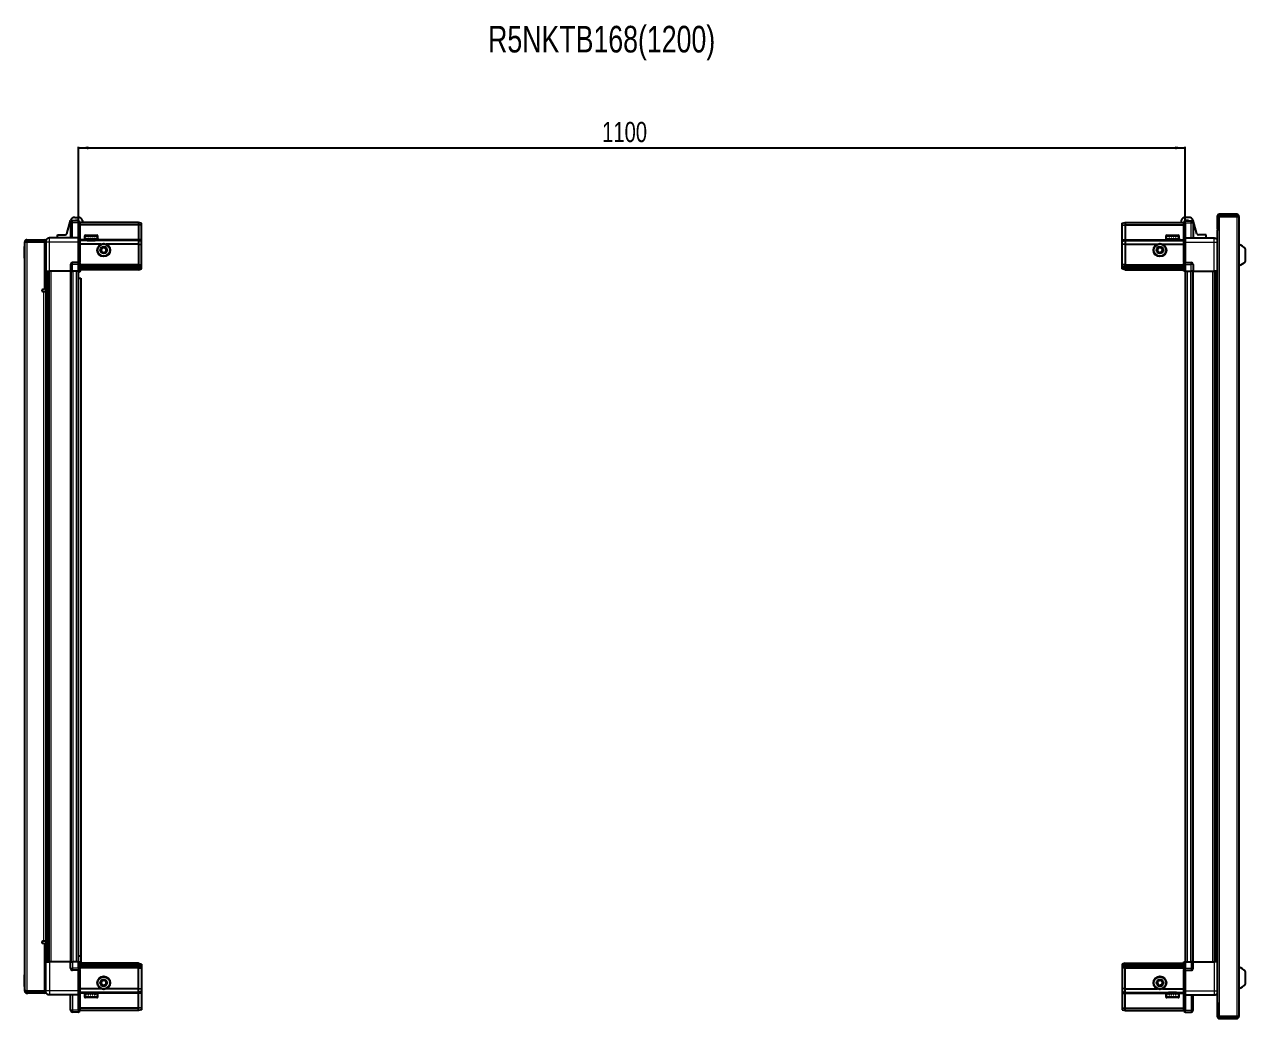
# Model space of a CAD drawing. Header units: millimetres. Extents: x 1132 to 6227, y -373 to 2035.
# Drawn here: x 3138 to 4352, y 1048 to 2035 of the extents above; entities that cross this region are included whole.
import ezdxf

# ---------------------------------------------------------------- set-up
doc = ezdxf.new("R2010")
doc.units = ezdxf.units.MM
doc.layers.add('FORMAT', color=7, linetype='Continuous')
doc.styles.add('SLDTEXTSTYLE0', font='TXT', dxfattribs={"width": 0.75})
doc.dimstyles.new('SLDDIMSTYLE0', dxfattribs={"dimtxt": 20, "dimasz": 10, "dimexe": 0, "dimexo": 0.0625, "dimgap": 5, "dimtad": 2, "dimdec": 1, "dimrnd": 1e-09, "dimzin": 12, "dimdsep": 46, "dimtxsty": 'SLDTEXTSTYLE0', "dimsah": 1, "dimcen": 0.09, "dimadec": 0, "dimazin": 3, "dimtfac": 1, "dimtofl": 0, "dimtmove": 0, "dimatfit": 3, "dimfxl": 0, "dimfrac": 2, "dimtolj": 1, "dimtzin": 12, "dimarcsym": 0})

# ---------------------------------------------------------------- blocks, each defined once
blk = doc.blocks.new('_D_5')
at = {"layer": 'FORMAT'}
for p, q in [((3192.1, 1790.1), (3192.1, 1913.6)), ((3192.1, 1912.6), (4292.1, 1912.6)), ((4292.1, 1790.1), (4292.1, 1913.6))]:
    blk.add_line(p, q, dxfattribs=at)
for points in [[(3192.1, 1912.6), (3202.1, 1911.1), (3202.1, 1914.1)], [(4292.1, 1912.6), (4282.1, 1914.1), (4282.1, 1911.1)]]:
    blk.add_solid(points, dxfattribs=at)
at = {"layer": 'FORMAT', "insert": (3712.6, 1938.4), "char_height": 20, "attachment_point": 1, "style": 'SLDTEXTSTYLE0'}
blk.add_mtext('1100', dxfattribs=at)

msp = doc.modelspace()

# ---------------------------------------------------------------- linework, layer by layer
at = {"color": 7, "linetype": 'Continuous', "lineweight": 25}
for p, q in [((4343.36, 1846.6), (4326.06, 1846.6)), ((4343.36, 1845.1), (4326.06, 1845.1)), ((4343.36, 1845.1), (4343.36, 1846.6)), ((3180.48, 1827.19), (3184.25, 1840.34)), ((3184.26, 1838.1), (3184.26, 1823.1)), ((3192.26, 1840.1), (3186.26, 1840.1)), ((3188.57, 1843.6), (3191.8, 1843.6)), ((3192.26, 1840.1), (3192.59, 1840.1)), ((3192.26, 1840.1), (3192.26, 1838.1)), ((3192.26, 1823.3), (3192.26, 1838.1)), ((3192.26, 1823.3), (3192.26, 1838.1)), ((3193.46, 1839.6), (3192.59, 1840.1)), ((3193.46, 1838.1), (3193.46, 1839.6)), ((3251.76, 1838.6), (3193.46, 1838.6)), ((3193.46, 1838.1), (3193.46, 1823.3)), ((3251.76, 1836.1), (3193.46, 1836.1)), ((3196.12, 1840.34), (3196.62, 1838.6)), ((3251.76, 1838.6), (3251.76, 1836.1)), ((3254.76, 1837.8), (3251.76, 1838.6)), ((3251.76, 1836.1), (3251.76, 1821.6)), ((3254.76, 1835.95), (3251.76, 1836.1)), ((3254.76, 1835.95), (3254.76, 1837.8)), ((3254.76, 1821.6), (3254.76, 1835.95)), ((4229.46, 1837.8), (4232.46, 1838.6)), ((4229.46, 1835.95), (4229.46, 1837.8)), ((4229.46, 1835.95), (4232.46, 1836.1)), ((4229.46, 1821.6), (4229.46, 1835.95)), ((4232.46, 1838.6), (4232.46, 1836.1)), ((4232.46, 1838.6), (4290.76, 1838.6)), ((4232.46, 1836.1), (4232.46, 1821.6)), ((4232.46, 1836.1), (4290.76, 1836.1)), ((4288.09, 1840.34), (4287.59, 1838.6)), ((4291.62, 1840.1), (4290.76, 1839.6)), ((4290.76, 1839.6), (4290.76, 1838.1)), ((4290.76, 1823.3), (4290.76, 1838.1)), ((4291.96, 1840.1), (4291.62, 1840.1)), ((4291.96, 1838.1), (4291.96, 1840.1)), ((4291.96, 1840.1), (4297.96, 1840.1)), ((4291.96, 1838.1), (4291.96, 1823.3)), ((4295.64, 1843.6), (4292.42, 1843.6)), ((4299.96, 1838.1), (4299.96, 1823.1)), ((4303.74, 1827.19), (4299.97, 1840.34)), ((4323.96, 1844.5), (4323.96, 1832.1)), ((4325.46, 1844.5), (4325.46, 1832.1)), ((4325.96, 1831.6), (4325.96, 1844.5)), ((4325.96, 1844.5), (4343.36, 1844.5)), ((4343.36, 1844.5), (4345.46, 1844.5)), ((4345.46, 1844.5), (4345.46, 1049.7)), ((3140.86, 1819.85), (3140.86, 1821.35)), ((3140.86, 1821.35), (3141.76, 1821.35)), ((3141.76, 1819.85), (3141.76, 1821.35)), ((3141.76, 1821.35), (3158.26, 1821.35)), ((3158.26, 1819.85), (3158.26, 1821.35)), ((3192.26, 1823.1), (3163.26, 1823.1)), ((3171.31, 1823.1), (3171.31, 1826.1)), ((3171.31, 1826.1), (3179.03, 1826.1)), ((3192.26, 1823.1), (3192.26, 1823.3)), ((3192.26, 1823.1), (3193.46, 1823.1)), ((3192.26, 1819.1), (3192.26, 1823.1)), ((3193.46, 1823.3), (3193.46, 1823.1)), ((3193.46, 1823.1), (3193.46, 1819.1)), ((3251.76, 1820.6), (3193.46, 1820.6)), ((3198.26, 1825), (3198.26, 1822.6)), ((3198.26, 1822.6), (3198.26, 1822.1)), ((3198.26, 1822.1), (3198.39, 1822.1)), ((3198.58, 1822.6), (3198.39, 1822.6)), ((3198.39, 1822.6), (3198.39, 1822.1)), ((3198.39, 1822.1), (3198.58, 1822.1)), ((3198.58, 1822.6), (3198.58, 1822.1)), ((3198.58, 1822.1), (3199.11, 1822.1)), ((3199.06, 1825.8), (3206.23, 1825.8)), ((3199.51, 1822.6), (3199.11, 1822.6)), ((3199.11, 1822.6), (3199.11, 1822.1)), ((3199.11, 1822.1), (3199.51, 1822.1)), ((3199.51, 1822.6), (3199.51, 1822.1)), ((3199.51, 1822.1), (3200.38, 1822.1)), ((3200.36, 1822.1), (3200.36, 1822)), ((3200.36, 1822), (3209.16, 1822)), ((3200.95, 1822.6), (3200.38, 1822.6)), ((3200.38, 1822.6), (3200.38, 1822.1)), ((3200.38, 1822.1), (3200.95, 1822.1)), ((3200.76, 1821.6), (3201.45, 1821.12)), ((3200.76, 1821.6), (3205.79, 1821.6)), ((3201.45, 1821.12), (3200.76, 1820.64)), ((3200.76, 1820.64), (3200.76, 1820.6)), ((3200.76, 1820.64), (3205.79, 1820.64)), ((3200.95, 1822.6), (3200.95, 1822.1)), ((3200.95, 1822.1), (3202.08, 1822.1)), ((3201.45, 1821.12), (3205.61, 1821.12)), ((3202.77, 1822.6), (3202.08, 1822.6)), ((3202.08, 1822.6), (3202.08, 1822.1)), ((3202.08, 1822.1), (3202.77, 1822.1)), ((3202.77, 1822.6), (3202.77, 1822.1)), ((3202.77, 1822.1), (3204.04, 1822.1)), ((3204.78, 1822.6), (3204.04, 1822.6)), ((3204.04, 1822.6), (3204.04, 1822.1)), ((3204.04, 1822.1), (3204.27, 1822.1)), ((3204.27, 1822.6), (3204.27, 1822.1)), ((3204.77, 1822.6), (3204.77, 1822.1)), ((3204.77, 1822.1), (3204.78, 1822.1)), ((3204.78, 1822.6), (3204.78, 1822.1)), ((3204.78, 1822.1), (3206.07, 1822.1)), ((3205.61, 1821.12), (3208.07, 1821.12)), ((3205.79, 1821.6), (3208.76, 1821.6)), ((3205.79, 1820.64), (3208.76, 1820.64)), ((3206.79, 1822.6), (3206.07, 1822.6)), ((3206.07, 1822.6), (3206.07, 1822.1)), ((3206.13, 1822.6), (3206.13, 1822.1)), ((3206.13, 1822.1), (3206.79, 1822.1)), ((3206.23, 1825.8), (3210.46, 1825.8)), ((3206.79, 1822.6), (3206.79, 1822.1)), ((3206.79, 1822.1), (3207.97, 1822.1)), ((3208.59, 1822.6), (3207.97, 1822.6)), ((3207.97, 1822.6), (3207.97, 1822.1)), ((3207.97, 1822.1), (3208.59, 1822.1)), ((3208.07, 1821.12), (3208.76, 1821.6)), ((3208.76, 1820.64), (3208.07, 1821.12)), ((3208.59, 1822.6), (3208.59, 1822.1)), ((3208.59, 1822.1), (3209.56, 1822.1)), ((3208.76, 1820.6), (3208.76, 1820.64)), ((3209.16, 1822), (3209.16, 1822.1)), ((3210.03, 1822.6), (3209.56, 1822.6)), ((3209.56, 1822.6), (3209.56, 1822.1)), ((3209.56, 1822.1), (3210.03, 1822.1)), ((3210.03, 1822.6), (3210.03, 1822.1)), ((3210.03, 1822.1), (3210.68, 1822.1)), ((3210.95, 1822.6), (3210.68, 1822.6)), ((3210.68, 1822.6), (3210.68, 1822.1)), ((3210.68, 1822.1), (3210.95, 1822.1)), ((3210.95, 1822.6), (3210.95, 1822.1)), ((3210.95, 1822.1), (3211.22, 1822.1)), ((3211.26, 1822.6), (3211.22, 1822.6)), ((3211.22, 1822.6), (3211.22, 1822.1)), ((3211.22, 1822.1), (3211.26, 1822.1)), ((3211.26, 1822.6), (3211.26, 1825)), ((3211.26, 1822.6), (3211.26, 1822.1)), ((3251.76, 1821.6), (3251.76, 1820.6)), ((3251.76, 1820.6), (3251.76, 1817.1)), ((3254.76, 1819.8), (3251.76, 1820.6)), ((3254.76, 1819.8), (3254.76, 1821.6)), ((4229.46, 1819.8), (4229.46, 1821.6)), ((4229.46, 1819.8), (4232.46, 1820.6)), ((4232.46, 1821.6), (4232.46, 1820.6)), ((4232.46, 1820.6), (4232.46, 1817.1)), ((4232.46, 1820.6), (4290.76, 1820.6)), ((4272.96, 1825), (4272.96, 1822.1)), ((4272.96, 1822.1), (4272.99, 1822.1)), ((4273.11, 1822.6), (4272.99, 1822.6)), ((4272.99, 1822.6), (4272.99, 1822.1)), ((4272.99, 1822.1), (4273.11, 1822.1)), ((4273.11, 1822.6), (4273.11, 1822.1)), ((4273.11, 1822.1), (4273.52, 1822.1)), ((4273.86, 1822.6), (4273.52, 1822.6)), ((4273.52, 1822.6), (4273.52, 1822.1)), ((4273.52, 1822.1), (4273.86, 1822.1)), ((4273.76, 1825.8), (4285.16, 1825.8)), ((4273.86, 1822.6), (4273.86, 1822.1)), ((4273.86, 1822.1), (4274.64, 1822.1)), ((4275.16, 1822.6), (4274.64, 1822.6)), ((4274.64, 1822.6), (4274.64, 1822.1)), ((4274.64, 1822.1), (4275.16, 1822.1)), ((4275.06, 1822.1), (4275.06, 1822)), ((4275.06, 1822), (4283.86, 1822)), ((4275.16, 1822.6), (4275.16, 1822.1)), ((4275.16, 1822.1), (4276.22, 1822.1)), ((4275.46, 1821.6), (4276.15, 1821.12)), ((4275.46, 1821.6), (4283.46, 1821.6)), ((4276.15, 1821.12), (4275.46, 1820.64)), ((4275.46, 1820.64), (4275.46, 1820.6)), ((4275.46, 1820.64), (4283.46, 1820.64)), ((4276.15, 1821.12), (4282.77, 1821.12)), ((4276.88, 1822.6), (4276.22, 1822.6)), ((4276.22, 1822.6), (4276.22, 1822.1)), ((4276.22, 1822.1), (4276.88, 1822.1)), ((4276.88, 1822.6), (4276.88, 1822.1)), ((4276.88, 1822.1), (4278.12, 1822.1)), ((4278.85, 1822.6), (4278.12, 1822.6)), ((4278.12, 1822.6), (4278.12, 1822.1)), ((4278.12, 1822.1), (4278.55, 1822.1)), ((4278.55, 1822.6), (4278.55, 1822.1)), ((4278.85, 1822.6), (4278.85, 1822.1)), ((4278.85, 1822.1), (4280.15, 1822.1)), ((4280.88, 1822.6), (4280.15, 1822.6)), ((4280.15, 1822.6), (4280.15, 1822.1)), ((4280.42, 1822.6), (4280.42, 1822.1)), ((4280.42, 1822.1), (4280.88, 1822.1)), ((4280.88, 1822.6), (4280.88, 1822.1)), ((4280.88, 1822.1), (4282.11, 1822.1)), ((4282.77, 1822.6), (4282.11, 1822.6)), ((4282.11, 1822.6), (4282.11, 1822.1)), ((4282.11, 1822.1), (4282.77, 1822.1)), ((4282.77, 1822.6), (4282.77, 1822.1)), ((4282.77, 1822.1), (4283.82, 1822.1)), ((4282.77, 1821.12), (4283.46, 1821.6)), ((4283.46, 1820.64), (4282.77, 1821.12)), ((4283.46, 1820.6), (4283.46, 1820.64)), ((4284.34, 1822.6), (4283.82, 1822.6)), ((4283.82, 1822.6), (4283.82, 1822.1)), ((4283.82, 1822.1), (4284.34, 1822.1)), ((4283.86, 1822), (4283.86, 1822.1)), ((4284.34, 1822.6), (4284.34, 1822.1)), ((4284.34, 1822.1), (4285.09, 1822.1)), ((4285.42, 1822.6), (4285.09, 1822.6)), ((4285.09, 1822.6), (4285.09, 1822.1)), ((4285.09, 1822.1), (4285.42, 1822.1)), ((4285.42, 1822.6), (4285.42, 1822.1)), ((4285.42, 1822.1), (4285.82, 1822.1)), ((4285.93, 1822.6), (4285.82, 1822.6)), ((4285.82, 1822.6), (4285.82, 1822.1)), ((4285.82, 1822.1), (4285.93, 1822.1)), ((4285.93, 1822.6), (4285.93, 1822.1)), ((4285.93, 1822.1), (4285.96, 1822.1)), ((4285.96, 1822.1), (4285.96, 1825)), ((4290.76, 1823.1), (4290.76, 1823.3)), ((4291.96, 1823.1), (4290.76, 1823.1)), ((4290.76, 1819.1), (4290.76, 1823.1)), ((4291.96, 1823.3), (4291.96, 1823.1)), ((4291.96, 1823.1), (4291.96, 1819.1)), ((4291.96, 1823.1), (4320.96, 1823.1)), ((4312.91, 1826.1), (4305.18, 1826.1)), ((4312.91, 1823.1), (4312.91, 1826.1)), ((4323.86, 1831.6), (4323.86, 1062.6)), ((4323.86, 1831.6), (4325.96, 1831.6)), ((4323.96, 1832.1), (4325.46, 1832.1)), ((3138.76, 1814.74), (3138.46, 1814.74)), ((3138.46, 1803.17), (3138.46, 1814.74)), ((3140.26, 1819.25), (3138.76, 1819.25)), ((3138.76, 1818.75), (3138.76, 1819.25)), ((3138.76, 1075.45), (3138.76, 1818.75)), ((3140.86, 1819.85), (3141.76, 1819.85)), ((3140.86, 1819.35), (3158.26, 1819.35)), ((3141.76, 1819.85), (3158.26, 1819.85)), ((3159.76, 1819.35), (3158.26, 1819.35)), ((3158.26, 1819.35), (3158.26, 1771.85)), ((3159.76, 1819.1), (3159.76, 1790.1)), ((3192.26, 1798.8), (3192.26, 1819.1)), ((3193.46, 1819.1), (3193.46, 1798.8)), ((3214.76, 1817.1), (3193.46, 1817.1)), ((3251.76, 1817.1), (3219.76, 1817.1)), ((3251.76, 1817.1), (3251.76, 1796.6)), ((3251.76, 1817.1), (3254.76, 1816.77)), ((3254.76, 1816.77), (3254.76, 1819.8)), ((3254.76, 1796.6), (3254.76, 1816.77)), ((4229.46, 1816.77), (4229.46, 1819.8)), ((4232.46, 1817.1), (4229.46, 1816.77)), ((4229.46, 1796.6), (4229.46, 1816.77)), ((4232.46, 1817.1), (4232.46, 1796.6)), ((4232.46, 1817.1), (4264.46, 1817.1)), ((4269.46, 1817.1), (4290.76, 1817.1)), ((4290.76, 1798.8), (4290.76, 1819.1)), ((4291.96, 1819.1), (4291.96, 1798.8)), ((4352.06, 1800.1), (4352.06, 1812.1)), ((3138.46, 1803.17), (3138.76, 1803.17)), ((3184.26, 1796.6), (3184.26, 1790.1)), ((3192.26, 1798.6), (3186.26, 1798.6)), ((3192.26, 1798.6), (3192.26, 1798.8)), ((3192.26, 1798.6), (3192.26, 1796.6)), ((3192.26, 1798.6), (3193.46, 1798.6)), ((3192.26, 1790.1), (3192.26, 1796.6)), ((3192.26, 1790.1), (3192.26, 1796.6)), ((3192.59, 1790.1), (3192.59, 1796.6)), ((3193.46, 1798.8), (3193.46, 1798.6)), ((3193.46, 1797.93), (3193.46, 1798.6)), ((3193.46, 1797.93), (3193.46, 1790.1)), ((3251.76, 1796.6), (3251.76, 1795.6)), ((3254.76, 1794.8), (3254.76, 1796.6)), ((4229.46, 1794.8), (4229.46, 1796.6)), ((4232.46, 1796.6), (4232.46, 1795.6)), ((4290.76, 1798.6), (4290.76, 1798.8)), ((4291.96, 1798.6), (4290.76, 1798.6)), ((4290.76, 1798.6), (4290.76, 1797.93)), ((4290.76, 1790.1), (4290.76, 1797.93)), ((4291.62, 1796.6), (4291.62, 1790.1)), ((4291.96, 1798.8), (4291.96, 1798.6)), ((4291.96, 1796.6), (4291.96, 1798.6)), ((4291.96, 1798.6), (4297.96, 1798.6)), ((4291.96, 1796.6), (4291.96, 1798.6)), ((4291.96, 1796.6), (4291.96, 1790.1)), ((4299.96, 1796.6), (4299.96, 1790.1)), ((3158.26, 1792.85), (3159.76, 1792.85)), ((3159.76, 1790.1), (3158.26, 1790.1)), ((3160.41, 1104.1), (3160.41, 1790.1)), ((3162.2, 1790.1), (3162.2, 1104.1)), ((3162.23, 1790.1), (3162.23, 1104.1)), ((3184.26, 1790.1), (3163.26, 1790.1)), ((3184.26, 1790.1), (3186.26, 1790.1)), ((3184.91, 1104.1), (3184.91, 1790.1)), ((3192.26, 1790.1), (3186.26, 1790.1)), ((3192.11, 1104.1), (3192.11, 1790.1)), ((3192.26, 1790.1), (3192.59, 1790.1)), ((3192.26, 1790.1), (3192.26, 1790.1)), ((3193.46, 1790.1), (3192.59, 1790.1)), ((3192.59, 1790.1), (3192.59, 1790.1)), ((3251.76, 1795.6), (3193.46, 1795.6)), ((3251.76, 1794.6), (3193.46, 1794.6)), ((3251.76, 1793.1), (3193.46, 1793.1)), ((3251.76, 1791.6), (3193.46, 1791.6)), ((3251.76, 1795.6), (3251.76, 1794.6)), ((3251.76, 1795.6), (3254.76, 1794.8)), ((3251.76, 1794.6), (3251.76, 1793.1)), ((3251.76, 1794.6), (3254.76, 1794.06)), ((3251.76, 1793.1), (3254.76, 1793.56)), ((3251.76, 1793.1), (3251.76, 1791.6)), ((3251.76, 1791.6), (3254.76, 1792.41)), ((3254.76, 1794.06), (3254.76, 1794.8)), ((3254.76, 1793.56), (3254.76, 1794.06)), ((3254.76, 1792.41), (3254.76, 1793.56)), ((4232.46, 1795.6), (4229.46, 1794.8)), ((4229.46, 1794.06), (4229.46, 1794.8)), ((4232.46, 1794.6), (4229.46, 1794.06)), ((4229.46, 1793.56), (4229.46, 1794.06)), ((4232.46, 1793.1), (4229.46, 1793.56)), ((4229.46, 1792.41), (4229.46, 1793.56)), ((4232.46, 1791.6), (4229.46, 1792.41)), ((4232.46, 1795.6), (4232.46, 1794.6)), ((4232.46, 1795.6), (4290.76, 1795.6)), ((4232.46, 1794.6), (4290.76, 1794.6)), ((4232.46, 1794.6), (4232.46, 1793.1)), ((4232.46, 1793.1), (4232.46, 1791.6)), ((4232.46, 1793.1), (4290.76, 1793.1)), ((4232.46, 1791.6), (4290.76, 1791.6)), ((4291.62, 1790.1), (4290.76, 1790.1)), ((4291.96, 1790.1), (4291.62, 1790.1)), ((4291.96, 1790.1), (4297.96, 1790.1)), ((4292.11, 1790.1), (4292.11, 1104.1)), ((4299.96, 1790.1), (4297.96, 1790.1)), ((4299.31, 1790.1), (4299.31, 1104.1)), ((4299.96, 1790.1), (4320.96, 1790.1)), ((4321.98, 1104.1), (4321.98, 1790.1)), ((4322.02, 1104.1), (4322.02, 1790.1)), ((4323.81, 1790.1), (4323.81, 1104.1)), ((3192.11, 1783.1), (3194.61, 1783.1)), ((3194.61, 1783.1), (3194.61, 1109.6)), ((3158.26, 1771.85), (3156.91, 1771.85)), ((3156.91, 1769.85), (3157.66, 1769.85)), ((3157.66, 1769.85), (3159.76, 1769.85)), ((3159.76, 1769.85), (3159.76, 1124.35)), ((3157.66, 1124.35), (3156.91, 1124.35)), ((3156.91, 1122.35), (3158.26, 1122.35)), ((3159.76, 1124.35), (3157.66, 1124.35)), ((3158.26, 1122.35), (3158.26, 1074.85)), ((3194.61, 1109.6), (3192.11, 1109.6)), ((3194.61, 1109.6), (3194.61, 1102.6)), ((3159.76, 1104.1), (3158.26, 1104.1)), ((3159.76, 1101.35), (3158.26, 1101.35)), ((3159.76, 1075.1), (3159.76, 1104.1)), ((3184.26, 1104.1), (3163.26, 1104.1)), ((3184.26, 1097.6), (3184.26, 1104.1)), ((3184.26, 1104.1), (3186.26, 1104.1)), ((3192.26, 1104.1), (3186.26, 1104.1)), ((3192.26, 1095.6), (3186.26, 1095.6)), ((3192.26, 1097.6), (3192.26, 1104.1)), ((3192.26, 1104.1), (3192.59, 1104.1)), ((3192.26, 1097.6), (3192.26, 1095.6)), ((3192.26, 1097.6), (3192.26, 1095.6)), ((3192.26, 1095.6), (3193.46, 1095.6)), ((3192.26, 1095.4), (3192.26, 1095.6)), ((3192.26, 1075.1), (3192.26, 1095.4)), ((3192.59, 1097.6), (3192.59, 1104.1)), ((3192.59, 1104.1), (3193.46, 1104.1)), ((3193.46, 1104.1), (3193.46, 1096.28)), ((3251.76, 1102.6), (3193.46, 1102.6)), ((3251.76, 1101.1), (3193.46, 1101.1)), ((3251.76, 1099.6), (3193.46, 1099.6)), ((3251.76, 1098.6), (3193.46, 1098.6)), ((3193.46, 1095.6), (3193.46, 1096.28)), ((3193.46, 1095.6), (3193.46, 1095.4)), ((3193.46, 1095.4), (3193.46, 1075.1)), ((3251.76, 1101.1), (3251.76, 1102.6)), ((3251.76, 1102.6), (3254.76, 1101.8)), ((3251.76, 1099.6), (3251.76, 1101.1)), ((3251.76, 1101.1), (3254.76, 1100.65)), ((3251.76, 1099.6), (3254.76, 1100.15)), ((3251.76, 1098.6), (3251.76, 1099.6)), ((3251.76, 1098.6), (3254.76, 1099.41)), ((3251.76, 1097.6), (3251.76, 1098.6)), ((3251.76, 1077.1), (3251.76, 1097.6)), ((3254.76, 1101.8), (3254.76, 1100.65)), ((3254.76, 1100.65), (3254.76, 1100.15)), ((3254.76, 1100.15), (3254.76, 1099.41)), ((3254.76, 1099.41), (3254.76, 1097.6)), ((3254.76, 1097.6), (3254.76, 1077.44)), ((4232.46, 1102.6), (4229.46, 1101.8)), ((4229.46, 1101.8), (4229.46, 1100.65)), ((4232.46, 1101.1), (4229.46, 1100.65)), ((4229.46, 1100.65), (4229.46, 1100.15)), ((4232.46, 1099.6), (4229.46, 1100.15)), ((4229.46, 1100.15), (4229.46, 1099.41)), ((4232.46, 1098.6), (4229.46, 1099.41)), ((4229.46, 1099.41), (4229.46, 1097.6)), ((4229.46, 1097.6), (4229.46, 1077.44)), ((4232.46, 1101.1), (4232.46, 1102.6)), ((4232.46, 1102.6), (4290.76, 1102.6)), ((4232.46, 1099.6), (4232.46, 1101.1)), ((4232.46, 1101.1), (4290.76, 1101.1)), ((4232.46, 1099.6), (4290.76, 1099.6)), ((4232.46, 1098.6), (4232.46, 1099.6)), ((4232.46, 1098.6), (4290.76, 1098.6)), ((4232.46, 1097.6), (4232.46, 1098.6)), ((4232.46, 1077.1), (4232.46, 1097.6)), ((4290.76, 1096.28), (4290.76, 1104.1)), ((4290.76, 1104.1), (4291.62, 1104.1)), ((4290.76, 1096.28), (4290.76, 1095.6)), ((4291.96, 1095.6), (4290.76, 1095.6)), ((4290.76, 1095.4), (4290.76, 1095.6)), ((4290.76, 1075.1), (4290.76, 1095.4)), ((4291.62, 1104.1), (4291.62, 1104.1)), ((4291.62, 1104.1), (4291.62, 1097.6)), ((4291.96, 1104.1), (4291.62, 1104.1)), ((4291.96, 1104.1), (4291.96, 1097.6)), ((4291.96, 1104.1), (4291.96, 1104.1)), ((4291.96, 1104.1), (4297.96, 1104.1)), ((4291.96, 1104.1), (4291.96, 1097.6)), ((4291.96, 1095.6), (4291.96, 1097.6)), ((4291.96, 1095.6), (4291.96, 1095.4)), ((4291.96, 1095.6), (4297.96, 1095.6)), ((4291.96, 1095.4), (4291.96, 1075.1)), ((4299.96, 1104.1), (4297.96, 1104.1)), ((4299.96, 1097.6), (4299.96, 1104.1)), ((4299.96, 1104.1), (4320.96, 1104.1)), ((4352.06, 1082.1), (4352.06, 1094.1)), ((3138.76, 1091.04), (3138.46, 1091.04)), ((3138.46, 1081.36), (3138.46, 1091.04)), ((3138.46, 1079.47), (3138.46, 1081.36)), ((3138.46, 1079.47), (3138.76, 1079.47)), ((3138.76, 1074.95), (3138.76, 1075.45)), ((3140.26, 1074.95), (3138.76, 1074.95)), ((3158.26, 1074.85), (3140.86, 1074.85)), ((3140.86, 1074.35), (3140.86, 1072.85)), ((3140.86, 1074.35), (3141.76, 1074.35)), ((3140.86, 1072.85), (3141.76, 1072.85)), ((3141.76, 1074.35), (3141.76, 1072.85)), ((3158.26, 1074.35), (3141.76, 1074.35)), ((3158.26, 1072.85), (3141.76, 1072.85)), ((3158.26, 1074.85), (3159.76, 1074.85)), ((3158.26, 1074.35), (3158.26, 1072.85)), ((3192.26, 1071.1), (3163.26, 1071.1)), ((3184.26, 1056.1), (3184.26, 1071.1)), ((3192.26, 1071.1), (3192.26, 1075.1)), ((3192.26, 1071.1), (3193.46, 1071.1)), ((3192.26, 1070.9), (3192.26, 1071.1)), ((3192.26, 1056.1), (3192.26, 1070.9)), ((3214.76, 1077.1), (3193.46, 1077.1)), ((3193.46, 1075.1), (3193.46, 1071.1)), ((3251.76, 1073.6), (3193.46, 1073.6)), ((3193.46, 1071.1), (3193.46, 1070.9)), ((3193.46, 1070.9), (3193.46, 1056.1)), ((3198.26, 1072.1), (3198.26, 1069.2)), ((3198.35, 1072.1), (3198.26, 1072.1)), ((3198.35, 1071.6), (3198.35, 1072.1)), ((3198.52, 1072.1), (3198.35, 1072.1)), ((3198.35, 1071.6), (3198.52, 1071.6)), ((3198.52, 1071.6), (3198.52, 1072.1)), ((3199.01, 1072.1), (3198.52, 1072.1)), ((3199.01, 1071.6), (3199.01, 1072.1)), ((3199.39, 1072.1), (3199.01, 1072.1)), ((3199.01, 1071.6), (3199.39, 1071.6)), ((3199.21, 1068.4), (3199.06, 1068.4)), ((3210.46, 1068.4), (3199.21, 1068.4)), ((3199.39, 1071.6), (3199.39, 1072.1)), ((3200.23, 1072.1), (3199.39, 1072.1)), ((3200.23, 1071.6), (3200.23, 1072.1)), ((3200.79, 1072.1), (3200.23, 1072.1)), ((3200.23, 1071.6), (3200.79, 1071.6)), ((3200.36, 1072.2), (3200.36, 1072.1)), ((3205.76, 1072.2), (3200.36, 1072.2)), ((3200.76, 1073.6), (3200.76, 1073.57)), ((3200.76, 1073.57), (3201.45, 1073.09)), ((3200.86, 1073.57), (3200.76, 1073.57)), ((3201.45, 1073.09), (3200.76, 1072.6)), ((3200.86, 1072.6), (3200.76, 1072.6)), ((3200.79, 1071.6), (3200.79, 1072.1)), ((3201.89, 1072.1), (3200.79, 1072.1)), ((3208.76, 1073.57), (3200.86, 1073.57)), ((3208.76, 1072.6), (3200.86, 1072.6)), ((3201.53, 1073.09), (3201.45, 1073.09)), ((3208.07, 1073.09), (3201.53, 1073.09)), ((3201.89, 1071.6), (3201.89, 1072.1)), ((3202.57, 1072.1), (3201.89, 1072.1)), ((3201.89, 1071.6), (3202.57, 1071.6)), ((3202.57, 1071.6), (3202.57, 1072.1)), ((3203.84, 1072.1), (3202.57, 1072.1)), ((3203.84, 1071.6), (3203.84, 1072.1)), ((3204.13, 1072.1), (3203.84, 1072.1)), ((3203.84, 1071.6), (3204.57, 1071.6)), ((3204.13, 1071.6), (3204.13, 1072.1)), ((3204.57, 1071.6), (3204.57, 1072.1)), ((3205.87, 1072.1), (3204.57, 1072.1)), ((3209.16, 1072.2), (3205.76, 1072.2)), ((3205.87, 1071.6), (3205.87, 1072.1)), ((3205.87, 1071.6), (3206.59, 1071.6)), ((3206, 1071.6), (3206, 1072.1)), ((3206.59, 1072.1), (3206, 1072.1)), ((3206.59, 1071.6), (3206.59, 1072.1)), ((3207.79, 1072.1), (3206.59, 1072.1)), ((3207.79, 1071.6), (3207.79, 1072.1)), ((3208.43, 1072.1), (3207.79, 1072.1)), ((3207.79, 1071.6), (3208.43, 1071.6)), ((3208.07, 1073.09), (3208.76, 1073.57)), ((3208.76, 1072.6), (3208.07, 1073.09)), ((3208.43, 1071.6), (3208.43, 1072.1)), ((3209.42, 1072.1), (3208.43, 1072.1)), ((3208.76, 1073.57), (3208.76, 1073.6)), ((3209.16, 1072.1), (3209.16, 1072.2)), ((3209.42, 1071.6), (3209.42, 1072.1)), ((3209.9, 1072.1), (3209.42, 1072.1)), ((3209.42, 1071.6), (3209.9, 1071.6)), ((3209.9, 1071.6), (3209.9, 1072.1)), ((3210.59, 1072.1), (3209.9, 1072.1)), ((3210.59, 1071.6), (3210.59, 1072.1)), ((3210.88, 1072.1), (3210.59, 1072.1)), ((3210.59, 1071.6), (3210.88, 1071.6)), ((3210.88, 1071.6), (3210.88, 1072.1)), ((3211.19, 1072.1), (3210.88, 1072.1)), ((3211.19, 1071.6), (3211.19, 1072.1)), ((3211.25, 1072.1), (3211.19, 1072.1)), ((3211.19, 1071.6), (3211.25, 1071.6)), ((3211.25, 1071.6), (3211.25, 1072.1)), ((3211.26, 1072.1), (3211.25, 1072.1)), ((3211.26, 1069.2), (3211.26, 1072.1)), ((3251.76, 1077.1), (3219.76, 1077.1)), ((3251.76, 1077.1), (3254.76, 1077.44)), ((3251.76, 1073.6), (3251.76, 1077.1)), ((3254.76, 1074.41), (3251.76, 1073.6)), ((3251.76, 1072.6), (3251.76, 1073.6)), ((3251.76, 1058.1), (3251.76, 1072.6)), ((3254.76, 1077.44), (3254.76, 1074.41)), ((3254.76, 1074.41), (3254.76, 1072.6)), ((3254.76, 1072.6), (3254.76, 1058.26)), ((4232.46, 1077.1), (4229.46, 1077.44)), ((4229.46, 1077.44), (4229.46, 1074.41)), ((4229.46, 1074.41), (4232.46, 1073.6)), ((4229.46, 1074.41), (4229.46, 1072.6)), ((4229.46, 1072.6), (4229.46, 1058.26)), ((4232.46, 1077.1), (4264.46, 1077.1)), ((4232.46, 1073.6), (4232.46, 1077.1)), ((4232.46, 1073.6), (4290.76, 1073.6)), ((4232.46, 1072.6), (4232.46, 1073.6)), ((4232.46, 1058.1), (4232.46, 1072.6)), ((4269.46, 1077.1), (4290.76, 1077.1)), ((4272.96, 1072.1), (4272.96, 1069.2)), ((4272.98, 1072.1), (4272.96, 1072.1)), ((4272.98, 1071.6), (4272.98, 1072.1)), ((4273.07, 1072.1), (4272.98, 1072.1)), ((4272.98, 1071.6), (4273.07, 1071.6)), ((4273.07, 1071.6), (4273.07, 1072.1)), ((4273.45, 1072.1), (4273.07, 1072.1)), ((4273.45, 1071.6), (4273.45, 1072.1)), ((4273.76, 1072.1), (4273.45, 1072.1)), ((4273.45, 1071.6), (4273.76, 1071.6)), ((4273.76, 1071.6), (4273.76, 1072.1)), ((4274.5, 1072.1), (4273.76, 1072.1)), ((4285.16, 1068.4), (4273.76, 1068.4)), ((4274.5, 1071.6), (4274.5, 1072.1)), ((4275.01, 1072.1), (4274.5, 1072.1)), ((4274.5, 1071.6), (4275.01, 1071.6)), ((4275.01, 1071.6), (4275.01, 1072.1)), ((4276.05, 1072.1), (4275.01, 1072.1)), ((4275.06, 1072.2), (4275.06, 1072.1)), ((4283.86, 1072.2), (4275.06, 1072.2)), ((4275.46, 1073.6), (4275.46, 1073.57)), ((4275.46, 1073.57), (4276.15, 1073.09)), ((4283.46, 1073.57), (4275.46, 1073.57)), ((4276.15, 1073.09), (4275.46, 1072.6)), ((4283.46, 1072.6), (4275.46, 1072.6)), ((4276.05, 1071.6), (4276.05, 1072.1)), ((4276.7, 1072.1), (4276.05, 1072.1)), ((4276.05, 1071.6), (4276.7, 1071.6)), ((4282.77, 1073.09), (4276.15, 1073.09)), ((4276.7, 1071.6), (4276.7, 1072.1)), ((4277.92, 1072.1), (4276.7, 1072.1)), ((4277.92, 1071.6), (4277.92, 1072.1)), ((4278.42, 1072.1), (4277.92, 1072.1)), ((4277.92, 1071.6), (4278.65, 1071.6)), ((4278.42, 1071.6), (4278.42, 1072.1)), ((4278.65, 1071.6), (4278.65, 1072.1)), ((4279.95, 1072.1), (4278.65, 1072.1)), ((4279.95, 1071.6), (4279.95, 1072.1)), ((4279.95, 1071.6), (4280.68, 1071.6)), ((4280.29, 1071.6), (4280.29, 1072.1)), ((4280.68, 1072.1), (4280.29, 1072.1)), ((4280.68, 1071.6), (4280.68, 1072.1)), ((4281.93, 1072.1), (4280.68, 1072.1)), ((4281.93, 1071.6), (4281.93, 1072.1)), ((4282.59, 1072.1), (4281.93, 1072.1)), ((4281.93, 1071.6), (4282.59, 1071.6)), ((4282.59, 1071.6), (4282.59, 1072.1)), ((4283.67, 1072.1), (4282.59, 1072.1)), ((4282.77, 1073.09), (4283.46, 1073.57)), ((4283.46, 1072.6), (4282.77, 1073.09)), ((4283.46, 1073.57), (4283.46, 1073.6)), ((4283.67, 1071.6), (4283.67, 1072.1)), ((4284.2, 1072.1), (4283.67, 1072.1)), ((4283.67, 1071.6), (4284.2, 1071.6)), ((4283.86, 1072.1), (4283.86, 1072.2)), ((4284.2, 1071.6), (4284.2, 1072.1)), ((4284.99, 1072.1), (4284.2, 1072.1)), ((4284.99, 1071.6), (4284.99, 1072.1)), ((4285.34, 1072.1), (4284.99, 1072.1)), ((4284.99, 1071.6), (4285.34, 1071.6)), ((4285.34, 1071.6), (4285.34, 1072.1)), ((4285.77, 1072.1), (4285.34, 1072.1)), ((4285.77, 1071.6), (4285.77, 1072.1)), ((4285.91, 1072.1), (4285.77, 1072.1)), ((4285.77, 1071.6), (4285.91, 1071.6)), ((4285.91, 1071.6), (4285.91, 1072.1)), ((4285.96, 1072.1), (4285.91, 1072.1)), ((4285.96, 1069.2), (4285.96, 1072.1)), ((4290.76, 1071.1), (4290.76, 1075.1)), ((4291.96, 1071.1), (4290.76, 1071.1)), ((4290.76, 1070.9), (4290.76, 1071.1)), ((4290.76, 1056.1), (4290.76, 1070.9)), ((4291.96, 1075.1), (4291.96, 1071.1)), ((4291.96, 1071.1), (4291.96, 1070.9)), ((4291.96, 1071.1), (4320.96, 1071.1)), ((4291.96, 1070.9), (4291.96, 1056.1)), ((4291.96, 1070.9), (4291.96, 1056.1)), ((4299.96, 1056.1), (4299.96, 1071.1)), ((3192.26, 1056.1), (3192.26, 1054.1)), ((3251.76, 1058.1), (3193.46, 1058.1)), ((3193.46, 1054.6), (3193.46, 1056.1)), ((3254.76, 1058.26), (3251.76, 1058.1)), ((3251.76, 1055.6), (3251.76, 1058.1)), ((3254.76, 1056.41), (3251.76, 1055.6)), ((3254.76, 1058.26), (3254.76, 1056.41)), ((4229.46, 1058.26), (4232.46, 1058.1)), ((4229.46, 1058.26), (4229.46, 1056.41)), ((4229.46, 1056.41), (4232.46, 1055.6)), ((4232.46, 1058.1), (4290.76, 1058.1)), ((4232.46, 1055.6), (4232.46, 1058.1)), ((4290.76, 1056.1), (4290.76, 1054.6)), ((4291.96, 1054.1), (4291.96, 1056.1)), ((4325.96, 1062.6), (4323.86, 1062.6)), ((4323.96, 1062.1), (4325.46, 1062.1)), ((4323.96, 1062.1), (4323.96, 1049.7)), ((4325.46, 1062.1), (4325.46, 1049.7)), ((4325.96, 1049.7), (4325.96, 1062.6)), ((3192.26, 1054.1), (3186.26, 1054.1)), ((3192.26, 1054.1), (3192.59, 1054.1)), ((3192.26, 1054.1), (3192.26, 1054.1)), ((3192.26, 1054.1), (3192.59, 1054.1)), ((3192.59, 1054.1), (3193.46, 1054.6)), ((3192.59, 1054.1), (3193.46, 1054.6)), ((3251.76, 1055.6), (3193.46, 1055.6)), ((4232.46, 1055.6), (4290.76, 1055.6)), ((4290.76, 1054.6), (4291.62, 1054.1)), ((4291.96, 1054.1), (4291.62, 1054.1)), ((4291.96, 1054.1), (4297.96, 1054.1)), ((4343.36, 1049.7), (4325.96, 1049.7)), ((4326.06, 1049.1), (4343.36, 1049.1)), ((4326.06, 1047.6), (4343.36, 1047.6)), ((4345.46, 1049.7), (4343.36, 1049.7)), ((4343.36, 1049.1), (4343.36, 1047.6))]:
    msp.add_line(p, q, dxfattribs=at)
at = {"color": 8, "linetype": 'Continuous', "lineweight": 18}
for p, q in [((4326.06, 1845.1), (4326.06, 1846.6)), ((3186.26, 1838.1), (3184.26, 1838.1)), ((3186.26, 1838.1), (3186.26, 1840.1)), ((3186.26, 1823.1), (3186.26, 1838.1)), ((3192.26, 1838.1), (3186.26, 1838.1)), ((3192.26, 1838.1), (3193.46, 1838.1)), ((4291.96, 1838.1), (4290.76, 1838.1)), ((4291.96, 1838.1), (4297.96, 1838.1)), ((4297.96, 1838.1), (4297.96, 1840.1)), ((4297.96, 1823.1), (4297.96, 1838.1)), ((4297.96, 1838.1), (4299.96, 1838.1)), ((4325.46, 1844.5), (4323.96, 1844.5)), ((4343.36, 1844.5), (4343.36, 1049.7)), ((3192.26, 1823.3), (3193.46, 1823.3)), ((3200.76, 1821.6), (3193.46, 1821.6)), ((3198.26, 1825), (3206.43, 1825)), ((3206.43, 1825), (3211.26, 1825)), ((3251.76, 1821.6), (3208.76, 1821.6)), ((3254.76, 1821.6), (3251.76, 1821.6)), ((4229.46, 1821.6), (4232.46, 1821.6)), ((4232.46, 1821.6), (4275.46, 1821.6)), ((4272.96, 1825), (4285.96, 1825)), ((4283.46, 1821.6), (4290.76, 1821.6)), ((4290.76, 1823.3), (4291.96, 1823.3)), ((4325.96, 1831.6), (4325.96, 1062.6)), ((3140.86, 1819.35), (3140.86, 1074.85)), ((3163.26, 1790.1), (3163.26, 1819.1)), ((3192.26, 1819.1), (3163.26, 1819.1)), ((3192.26, 1819.1), (3193.46, 1819.1)), ((4291.96, 1819.1), (4290.76, 1819.1)), ((4291.96, 1819.1), (4320.96, 1819.1)), ((4320.96, 1790.1), (4320.96, 1819.1)), ((3184.26, 1796.6), (3186.26, 1796.6)), ((3186.26, 1796.6), (3186.26, 1798.6)), ((3186.26, 1790.1), (3186.26, 1796.6)), ((3192.26, 1796.6), (3186.26, 1796.6)), ((3192.26, 1798.8), (3193.46, 1798.8)), ((3192.26, 1796.6), (3192.59, 1796.6)), ((3251.76, 1796.6), (3193.46, 1796.6)), ((3251.76, 1796.6), (3254.76, 1796.6)), ((4232.46, 1796.6), (4229.46, 1796.6)), ((4232.46, 1796.6), (4290.76, 1796.6)), ((4290.76, 1798.8), (4291.96, 1798.8)), ((4291.96, 1796.6), (4291.62, 1796.6)), ((4291.96, 1796.6), (4297.96, 1796.6)), ((4297.96, 1796.6), (4297.96, 1798.6)), ((4297.96, 1790.1), (4297.96, 1796.6)), ((4299.96, 1796.6), (4297.96, 1796.6)), ((3159.76, 1769.85), (3159.76, 1790.1)), ((3160.99, 1790.1), (3160.99, 1104.1)), ((3163.44, 1104.1), (3163.44, 1790.1)), ((3164.85, 1790.1), (3164.85, 1104.1)), ((3184.26, 1104.1), (3184.26, 1790.1)), ((3186.91, 1104.1), (3186.91, 1790.1)), ((3190.11, 1104.1), (3190.11, 1790.1)), ((3192.26, 1790.1), (3192.59, 1790.1)), ((4294.11, 1790.1), (4294.11, 1104.1)), ((4297.31, 1790.1), (4297.31, 1104.1)), ((4299.96, 1790.1), (4299.96, 1104.1)), ((4319.36, 1104.1), (4319.36, 1790.1)), ((4320.77, 1790.1), (4320.77, 1104.1)), ((4323.22, 1104.1), (4323.22, 1790.1)), ((3157.66, 1124.35), (3157.66, 1769.85)), ((3159.76, 1104.1), (3159.76, 1124.35)), ((3163.26, 1104.1), (3163.26, 1075.1)), ((3184.26, 1097.6), (3186.26, 1097.6)), ((3186.26, 1104.1), (3186.26, 1097.6)), ((3186.26, 1097.6), (3186.26, 1095.6)), ((3192.26, 1097.6), (3186.26, 1097.6)), ((3192.26, 1097.6), (3192.59, 1097.6)), ((3193.46, 1095.4), (3192.26, 1095.4)), ((3251.76, 1097.6), (3193.46, 1097.6)), ((3251.76, 1097.6), (3254.76, 1097.6)), ((4232.46, 1097.6), (4229.46, 1097.6)), ((4232.46, 1097.6), (4290.76, 1097.6)), ((4291.96, 1095.4), (4290.76, 1095.4)), ((4291.96, 1104.1), (4291.62, 1104.1)), ((4291.96, 1097.6), (4291.62, 1097.6)), ((4291.96, 1097.6), (4297.96, 1097.6)), ((4297.96, 1104.1), (4297.96, 1097.6)), ((4299.96, 1097.6), (4297.96, 1097.6)), ((4297.96, 1097.6), (4297.96, 1095.6)), ((4320.96, 1104.1), (4320.96, 1075.1)), ((3192.26, 1075.1), (3163.26, 1075.1)), ((3186.26, 1071.1), (3186.26, 1056.1)), ((3192.26, 1075.1), (3193.46, 1075.1)), ((3193.46, 1070.9), (3192.26, 1070.9)), ((3200.76, 1072.6), (3193.46, 1072.6)), ((3198.43, 1069.2), (3198.26, 1069.2)), ((3211.26, 1069.2), (3198.43, 1069.2)), ((3251.76, 1072.6), (3208.76, 1072.6)), ((3254.76, 1072.6), (3251.76, 1072.6)), ((4229.46, 1072.6), (4232.46, 1072.6)), ((4232.46, 1072.6), (4275.46, 1072.6)), ((4285.96, 1069.2), (4272.96, 1069.2)), ((4283.46, 1072.6), (4290.76, 1072.6)), ((4291.96, 1075.1), (4290.76, 1075.1)), ((4291.96, 1070.9), (4290.76, 1070.9)), ((4291.96, 1075.1), (4320.96, 1075.1)), ((4297.96, 1071.1), (4297.96, 1056.1)), ((3186.26, 1056.1), (3184.26, 1056.1)), ((3186.26, 1056.1), (3186.26, 1054.1)), ((3192.26, 1056.1), (3186.26, 1056.1)), ((3192.26, 1056.1), (3193.46, 1056.1)), ((4291.96, 1056.1), (4290.76, 1056.1)), ((4291.96, 1056.1), (4297.96, 1056.1)), ((4297.96, 1056.1), (4299.96, 1056.1)), ((4297.96, 1056.1), (4297.96, 1054.1)), ((4325.46, 1049.7), (4323.96, 1049.7)), ((4326.06, 1049.1), (4326.06, 1047.6))]:
    msp.add_line(p, q, dxfattribs=at)
at = {"color": 7, "linetype": 'Continuous', "lineweight": 25}
for centre, radius in [((3217.26, 1811.1), 6.5), ((3217.26, 1811.1), 3.46), ((4266.96, 1811.1), 6.5), ((4266.96, 1811.1), 3.46), ((3217.26, 1083.1), 6.5), ((3217.26, 1083.1), 3.46), ((4266.96, 1083.1), 6.5), ((4266.96, 1083.1), 3.46)]:
    msp.add_circle(centre, radius, dxfattribs=at)
at = {"color": 8, "linetype": 'Continuous', "lineweight": 18}
for centre in [(3217.26, 1811.1), (4266.96, 1811.1), (3217.26, 1083.1), (4266.96, 1083.1)]:
    msp.add_circle(centre, 5.7, dxfattribs=at)
at = {"color": 7, "linetype": 'Continuous', "lineweight": 25}
for centre, radius, start, end in [((4326.06, 1844.5), 2.1, 90, 180), ((4326.06, 1844.5), 0.6, 90, 180), ((4343.36, 1844.5), 2.1, 0, 90), ((4343.36, 1844.5), 0.6, 0, 90), ((3188.57, 1839.1), 4.5, 90, 164), ((3186.26, 1838.1), 2, 90, 180), ((3190.21, 1838.7), 1.9, 47.4631, 132.5369), ((3191.8, 1839.1), 4.5, 16, 90), ((4292.42, 1839.1), 4.5, 90, 164), ((4294.01, 1838.7), 1.9, 47.4631, 132.5369), ((4295.64, 1839.1), 4.5, 16, 90), ((4297.96, 1838.1), 2, 360, 90), ((3158.16, 1819.25), 2.1, 32.2369, 87.2706), ((3179.03, 1827.6), 1.5, 270, 344), ((3199.06, 1825), 0.8, 90, 180), ((3200.36, 1821.6), 0.4, 0, 90), ((3209.16, 1821.6), 0.4, 90, 180), ((3210.46, 1825), 0.8, 0, 90), ((4273.76, 1825), 0.8, 90, 180), ((4275.06, 1821.6), 0.4, 0, 90), ((4283.86, 1821.6), 0.4, 90, 180), ((4285.16, 1825), 0.8, 0, 90), ((4305.18, 1827.6), 1.5, 196, 270), ((3140.76, 1818.85), 0.5, 90, 117.7907), ((3158.16, 1819.25), 0.6, 9.59407, 90), ((3217.26, 1811.1), 2.5, 161.00659, 221.00659), ((3217.26, 1811.1), 2.5, 101.00659, 161.00659), ((3217.26, 1811.1), 2.5, 221.00659, 281.00659), ((3217.26, 1811.1), 2.5, 41.00659, 101.00659), ((3217.26, 1811.1), 2.5, 281.00659, 341.00659), ((3217.26, 1811.1), 2.5, 341.00659, 41.00659), ((4266.96, 1811.1), 2.5, 120.74103, 180.74103), ((4266.96, 1811.1), 2.5, 180.74103, 240.74103), ((4266.96, 1811.1), 2.5, 60.74103, 120.74103), ((4266.96, 1811.1), 2.5, 240.74103, 300.74103), ((4266.96, 1811.1), 2.5, 0.74103, 60.74103), ((4266.96, 1811.1), 2.5, 300.74103, 0.74103), ((4342.43, 1805.08), 11.91, 36.1266, 75.29965), ((3186.26, 1796.6), 2, 90, 180), ((4297.96, 1796.6), 2, 0, 90), ((4342.43, 1807.13), 11.91, 284.70035, 323.8734), ((3189.61, 1792.75), 5, 300, 346.70293), ((3156.91, 1770.85), 1, 90, 270), ((3156.91, 1123.35), 1, 90, 270), ((3186.26, 1097.6), 2, 180, 270), ((4297.96, 1097.6), 2, 270, 0), ((4342.43, 1087.08), 11.91, 36.1266, 75.29965), ((3217.26, 1083.1), 2.5, 127.98423, 187.98423), ((3217.26, 1083.1), 2.5, 187.98423, 247.98423), ((3217.26, 1083.1), 2.5, 67.98423, 127.98423), ((3217.26, 1083.1), 2.5, 247.98423, 307.98423), ((3217.26, 1083.1), 2.5, 7.98423, 67.98423), ((3217.26, 1083.1), 2.5, 307.98423, 7.98423), ((4266.96, 1083.1), 2.5, 155.91157, 215.91157), ((4266.96, 1083.1), 2.5, 95.91157, 155.91157), ((4266.96, 1083.1), 2.5, 215.91157, 275.91157), ((4266.96, 1083.1), 2.5, 35.91157, 95.91157), ((4266.96, 1083.1), 2.5, 275.91157, 335.91157), ((4266.96, 1083.1), 2.5, 335.91157, 35.91157), ((4342.43, 1089.13), 11.91, 284.70035, 323.8734), ((3140.76, 1075.35), 0.5, 243.29122, 270), ((3158.16, 1074.95), 0.6, 270, 350.40593), ((3158.16, 1074.95), 2.1, 272.7294, 327.8305), ((3199.06, 1069.2), 0.8, 180, 270), ((3200.36, 1072.6), 0.4, 270, 360), ((3209.16, 1072.6), 0.4, 180, 270), ((3210.46, 1069.2), 0.8, 270, 360), ((4273.76, 1069.2), 0.8, 180, 270), ((4275.06, 1072.6), 0.4, 270, 0), ((4283.86, 1072.6), 0.4, 180, 270), ((4285.16, 1069.2), 0.8, 270, 0), ((3186.26, 1056.1), 2, 180, 270), ((4297.96, 1056.1), 2, 270, 0), ((4326.06, 1049.7), 2.1, 180, 270), ((4326.06, 1049.7), 0.6, 180, 270), ((4343.36, 1049.7), 0.6, 270, 0), ((4343.36, 1049.7), 2.1, 270, 0)]:
    msp.add_arc(centre, radius, start, end, dxfattribs=at)
for centre, start_param, end_param in [((3196.06, 1796.6), 2.4188584, 3.1415927), ((4288.16, 1796.6), 0, 0.7227342), ((3196.06, 1097.6), 3.1415927, 3.8643269), ((4288.16, 1097.6), 5.5604511, 6.2831853)]:
    msp.add_ellipse(centre, major_axis=(3.46, 0), ratio=0.5773503, start_param=start_param, end_param=end_param, dxfattribs=at)
for points, knots in [([(3140.86, 1821.35), (3140.6, 1821.33), (3140.11, 1821.28), (3139.47, 1820.88), (3139, 1820.32), (3138.78, 1819.75), (3138.76, 1819.38), (3138.76, 1819.25)], [0, 0, 0, 0, 0.2302553, 0.4485219, 0.6667858, 0.8850496, 1, 1, 1, 1]), ([(3163.26, 1823.1), (3162.82, 1823.06), (3162.14, 1822.99), (3161.32, 1822.55), (3160.76, 1822.1), (3160.31, 1821.54), (3159.88, 1820.72), (3159.8, 1820.04), (3159.76, 1819.6)], [0, 0, 0, 0, 0.2394568, 0.3683607, 0.5, 0.6316393, 0.7605432, 1, 1, 1, 1]), ([(4320.96, 1823.1), (4321.4, 1823.06), (4322.08, 1822.99), (4322.89, 1822.55), (4323.44, 1822.11), (4323.72, 1821.74), (4323.86, 1821.56)], [0, 0, 0, 0, 0.3842982, 0.5911726, 0.8024372, 1, 1, 1, 1]), ([(3138.76, 1818.75), (3138.78, 1818.8), (3138.84, 1818.89), (3139.23, 1819.02), (3139.79, 1819.15), (3140.37, 1819.27), (3140.73, 1819.33), (3140.86, 1819.35)], [0, 0, 0, 0, 0.2302553, 0.4485219, 0.6667858, 0.8850496, 1, 1, 1, 1]), ([(3159.76, 1819.6), (3159.76, 1819.6), (3159.76, 1819.58), (3159.76, 1819.47), (3159.76, 1819.3), (3159.76, 1819.17), (3159.76, 1819.1)], [0, 0, 0, 0, 0.2493943, 0.5003335, 0.7501667, 1, 1, 1, 1]), ([(3214.42, 1810.55), (3214.59, 1811.04), (3214.91, 1811.95), (3215.22, 1812.86), (3215.36, 1813.28)], [0, 0, 0, 0, 0.5346859, 1, 1, 1, 1]), ([(3216.32, 1808.37), (3216.09, 1808.63), (3215.55, 1809.26), (3214.9, 1810.01), (3214.51, 1810.46), (3214.42, 1810.55)], [0, 0, 0, 0, 0.3629006, 0.8668753, 1, 1, 1, 1]), ([(3215.36, 1813.28), (3215.87, 1813.38), (3216.82, 1813.57), (3217.76, 1813.75), (3218.2, 1813.83)], [0, 0, 0, 0, 0.5346859, 1, 1, 1, 1]), ([(3219.15, 1808.93), (3218.65, 1808.83), (3217.7, 1808.64), (3216.76, 1808.46), (3216.32, 1808.37)], [0, 0, 0, 0, 0.53468586, 1, 1, 1, 1]), ([(3218.2, 1813.83), (3218.28, 1813.74), (3218.67, 1813.29), (3219.32, 1812.54), (3219.86, 1811.92), (3220.09, 1811.66)], [0, 0, 0, 0, 0.1331247, 0.6370994, 1, 1, 1, 1]), ([(3220.09, 1811.66), (3219.92, 1811.17), (3219.61, 1810.26), (3219.3, 1809.35), (3219.15, 1808.93)], [0, 0, 0, 0, 0.5346859, 1, 1, 1, 1]), ([(4264.44, 1812.52), (4264.88, 1812.78), (4265.71, 1813.27), (4266.54, 1813.76), (4266.92, 1813.99)], [0, 0, 0, 0, 0.5346859, 1, 1, 1, 1]), ([(4264.48, 1809.63), (4264.47, 1809.75), (4264.47, 1810.35), (4264.45, 1811.35), (4264.44, 1812.17), (4264.44, 1812.52)], [0, 0, 0, 0, 0.13312467, 0.63709944, 1, 1, 1, 1]), ([(4266.99, 1808.22), (4266.54, 1808.47), (4265.7, 1808.94), (4264.87, 1809.41), (4264.48, 1809.63)], [0, 0, 0, 0, 0.5346859, 1, 1, 1, 1]), ([(4266.92, 1813.99), (4267.37, 1813.74), (4268.21, 1813.27), (4269.05, 1812.8), (4269.44, 1812.58)], [0, 0, 0, 0, 0.5346859, 1, 1, 1, 1]), ([(4269.48, 1809.69), (4269.03, 1809.43), (4268.2, 1808.94), (4267.38, 1808.45), (4266.99, 1808.22)], [0, 0, 0, 0, 0.5346859, 1, 1, 1, 1]), ([(4269.44, 1812.58), (4269.44, 1812.24), (4269.45, 1811.41), (4269.47, 1810.42), (4269.47, 1809.82), (4269.48, 1809.69)], [0, 0, 0, 0, 0.36290056, 0.86687533, 1, 1, 1, 1]), ([(3159.76, 1790.1), (3159.8, 1790.1), (3159.87, 1790.1), (3160.48, 1790.1), (3161.36, 1790.1), (3162.35, 1790.1), (3163, 1790.1), (3163.26, 1790.1)], [0, 0, 0, 0, 0.2146939, 0.4293877, 0.6440816, 0.8587754, 1, 1, 1, 1]), ([(4323.81, 1790.1), (4323.77, 1790.1), (4323.55, 1790.1), (4322.83, 1790.1), (4321.87, 1790.1), (4321.22, 1790.1), (4320.96, 1790.1)], [0, 0, 0, 0, 0.0717073, 0.4209791, 0.7702508, 1, 1, 1, 1]), ([(3159.76, 1104.1), (3159.8, 1104.1), (3159.87, 1104.1), (3160.48, 1104.1), (3161.36, 1104.1), (3162.35, 1104.1), (3163, 1104.1), (3163.26, 1104.1)], [0, 0, 0, 0, 0.21469386, 0.42938772, 0.64408158, 0.85877544, 1, 1, 1, 1]), ([(4323.81, 1104.1), (4323.77, 1104.1), (4323.55, 1104.1), (4322.83, 1104.1), (4321.87, 1104.1), (4321.22, 1104.1), (4320.96, 1104.1)], [0, 0, 0, 0, 0.07170733, 0.42097906, 0.77025079, 1, 1, 1, 1]), ([(3214.58, 1084.19), (3214.99, 1084.5), (3215.75, 1085.1), (3216.5, 1085.69), (3216.86, 1085.96)], [0, 0, 0, 0, 0.5346859, 1, 1, 1, 1]), ([(3214.98, 1081.33), (3214.96, 1081.45), (3214.88, 1082.04), (3214.74, 1083.03), (3214.63, 1083.85), (3214.58, 1084.19)], [0, 0, 0, 0, 0.1331247, 0.6370994, 1, 1, 1, 1]), ([(3217.66, 1080.25), (3217.18, 1080.44), (3216.29, 1080.8), (3215.4, 1081.16), (3214.98, 1081.33)], [0, 0, 0, 0, 0.5346859, 1, 1, 1, 1]), ([(3216.86, 1085.96), (3217.33, 1085.77), (3218.23, 1085.41), (3219.12, 1085.05), (3219.53, 1084.88)], [0, 0, 0, 0, 0.5346859, 1, 1, 1, 1]), ([(3219.93, 1082.02), (3219.53, 1081.7), (3218.77, 1081.11), (3218.01, 1080.52), (3217.66, 1080.25)], [0, 0, 0, 0, 0.5346859, 1, 1, 1, 1]), ([(3219.53, 1084.88), (3219.58, 1084.54), (3219.69, 1083.72), (3219.83, 1082.74), (3219.92, 1082.15), (3219.93, 1082.02)], [0, 0, 0, 0, 0.3629006, 0.8668753, 1, 1, 1, 1]), ([(4264.09, 1082.81), (4264.3, 1083.28), (4264.69, 1084.16), (4265.08, 1085.03), (4265.26, 1085.44)], [0, 0, 0, 0, 0.53468586, 1, 1, 1, 1]), ([(4265.78, 1080.47), (4265.48, 1080.89), (4264.91, 1081.67), (4264.35, 1082.45), (4264.09, 1082.81)], [0, 0, 0, 0, 0.5346859, 1, 1, 1, 1]), ([(4265.26, 1085.44), (4265.61, 1085.48), (4266.43, 1085.56), (4267.42, 1085.67), (4268.01, 1085.73), (4268.14, 1085.74)], [0, 0, 0, 0, 0.3629006, 0.8668753, 1, 1, 1, 1]), ([(4268.65, 1080.77), (4268.53, 1080.75), (4267.93, 1080.69), (4266.94, 1080.59), (4266.12, 1080.5), (4265.78, 1080.47)], [0, 0, 0, 0, 0.1331247, 0.6370994, 1, 1, 1, 1]), ([(4268.14, 1085.74), (4268.44, 1085.32), (4269, 1084.54), (4269.57, 1083.76), (4269.83, 1083.4)], [0, 0, 0, 0, 0.53468586, 1, 1, 1, 1]), ([(4269.83, 1083.4), (4269.62, 1082.93), (4269.22, 1082.05), (4268.83, 1081.17), (4268.65, 1080.77)], [0, 0, 0, 0, 0.5346859, 1, 1, 1, 1]), ([(3140.86, 1074.85), (3140.6, 1074.9), (3140.11, 1074.99), (3139.47, 1075.12), (3139, 1075.25), (3138.78, 1075.37), (3138.76, 1075.43), (3138.76, 1075.45)], [0, 0, 0, 0, 0.2302553, 0.4485219, 0.6667858, 0.8850496, 1, 1, 1, 1]), ([(3138.76, 1074.95), (3138.78, 1074.7), (3138.84, 1074.21), (3139.23, 1073.57), (3139.79, 1073.1), (3140.37, 1072.88), (3140.73, 1072.86), (3140.86, 1072.85)], [0, 0, 0, 0, 0.2302553, 0.4485219, 0.6667858, 0.8850496, 1, 1, 1, 1]), ([(3159.76, 1074.6), (3159.76, 1074.61), (3159.76, 1074.62), (3159.76, 1074.74), (3159.76, 1074.91), (3159.76, 1075.04), (3159.76, 1075.1)], [0, 0, 0, 0, 0.2493943, 0.5003335, 0.7501667, 1, 1, 1, 1]), ([(3163.26, 1071.1), (3162.82, 1071.15), (3162.14, 1071.22), (3161.32, 1071.66), (3160.76, 1072.11), (3160.31, 1072.67), (3159.88, 1073.49), (3159.8, 1074.16), (3159.76, 1074.6)], [0, 0, 0, 0, 0.2394568, 0.3683607, 0.5, 0.6316393, 0.7605432, 1, 1, 1, 1]), ([(4320.96, 1071.1), (4321.4, 1071.15), (4322.08, 1071.22), (4322.89, 1071.66), (4323.44, 1072.1), (4323.72, 1072.47), (4323.86, 1072.65)], [0, 0, 0, 0, 0.3842982, 0.5911726, 0.8024372, 1, 1, 1, 1])]:
    msp.add_open_spline(points, degree=3, knots=knots, dxfattribs=at)
at = {"color": 8, "linetype": 'Continuous', "lineweight": 18}
for points in [[(3163.26, 1819.1), (3163.26, 1819.63), (3163.26, 1820.68), (3163.26, 1822), (3163.26, 1822.92), (3163.26, 1823.04), (3163.26, 1823.1)], [(4320.96, 1819.1), (4320.96, 1819.63), (4320.96, 1820.68), (4320.96, 1822), (4320.96, 1822.92), (4320.96, 1823.04), (4320.96, 1823.1)], [(3163.26, 1075.1), (3163.26, 1074.58), (3163.26, 1073.53), (3163.26, 1072.21), (3163.26, 1071.28), (3163.26, 1071.16), (3163.26, 1071.1)], [(4320.96, 1075.1), (4320.96, 1074.58), (4320.96, 1073.53), (4320.96, 1072.21), (4320.96, 1071.28), (4320.96, 1071.16), (4320.96, 1071.1)]]:
    msp.add_open_spline(points, degree=3, dxfattribs=at)
at = {"color": 7, "linetype": 'Continuous', "lineweight": 25}
for points in [[(3140.86, 1819.85), (3140.78, 1819.85), (3140.62, 1819.83), (3140.42, 1819.69), (3140.28, 1819.49), (3140.27, 1819.33), (3140.26, 1819.25)], [(3140.26, 1074.95), (3140.27, 1074.88), (3140.28, 1074.72), (3140.42, 1074.52), (3140.62, 1074.38), (3140.78, 1074.36), (3140.86, 1074.35)]]:
    msp.add_open_spline(points, degree=3, dxfattribs=at)
at = {"color": 8, "linetype": 'Continuous', "lineweight": 18}
for points, knots in [([(3163.26, 1819.1), (3162.82, 1819.1), (3162.14, 1819.1), (3161.32, 1819.1), (3160.76, 1819.1), (3160.31, 1819.1), (3159.88, 1819.1), (3159.8, 1819.1), (3159.76, 1819.1)], [0, 0, 0, 0, 0.23945684, 0.36836066, 0.5, 0.63163934, 0.76054316, 1, 1, 1, 1]), ([(4320.96, 1819.1), (4321.4, 1819.1), (4322.08, 1819.1), (4322.89, 1819.1), (4323.44, 1819.1), (4323.72, 1819.1), (4323.86, 1819.1)], [0, 0, 0, 0, 0.3842982, 0.5911726, 0.8024372, 1, 1, 1, 1]), ([(3163.26, 1075.1), (3162.82, 1075.1), (3162.14, 1075.1), (3161.32, 1075.1), (3160.76, 1075.1), (3160.31, 1075.1), (3159.88, 1075.1), (3159.8, 1075.1), (3159.76, 1075.1)], [0, 0, 0, 0, 0.2394568, 0.3683607, 0.5, 0.6316393, 0.7605432, 1, 1, 1, 1]), ([(4320.96, 1075.1), (4321.4, 1075.1), (4322.08, 1075.1), (4322.89, 1075.1), (4323.44, 1075.1), (4323.72, 1075.1), (4323.86, 1075.1)], [0, 0, 0, 0, 0.3842982, 0.5911726, 0.8024372, 1, 1, 1, 1])]:
    msp.add_open_spline(points, degree=3, knots=knots, dxfattribs=at)

# ---------------------------------------------------------------- texts
at = {"layer": 'FORMAT', "insert": (3599.29, 2033.86), "char_height": 26.4583, "attachment_point": 1, "style": 'SLDTEXTSTYLE0'}
msp.add_mtext('R5NKTB168(1200)', dxfattribs=at)

# ---------------------------------------------------------------- dimensions: what is measured, and where the dimension line sits
at = {"layer": 'FORMAT'}
dim = msp.add_linear_dim(base=(4292.11, 1912.6), p1=(3192.11, 1790.1), p2=(4292.11, 1790.1), angle=0, dimstyle='SLDDIMSTYLE0', dxfattribs=at)
dim.commit()
dim.dimension.update_dxf_attribs({"geometry": '_D_5', "text_midpoint": (3742.11, 1912.6), "dimtype": 160})

doc.saveas('drawing.dxf')
